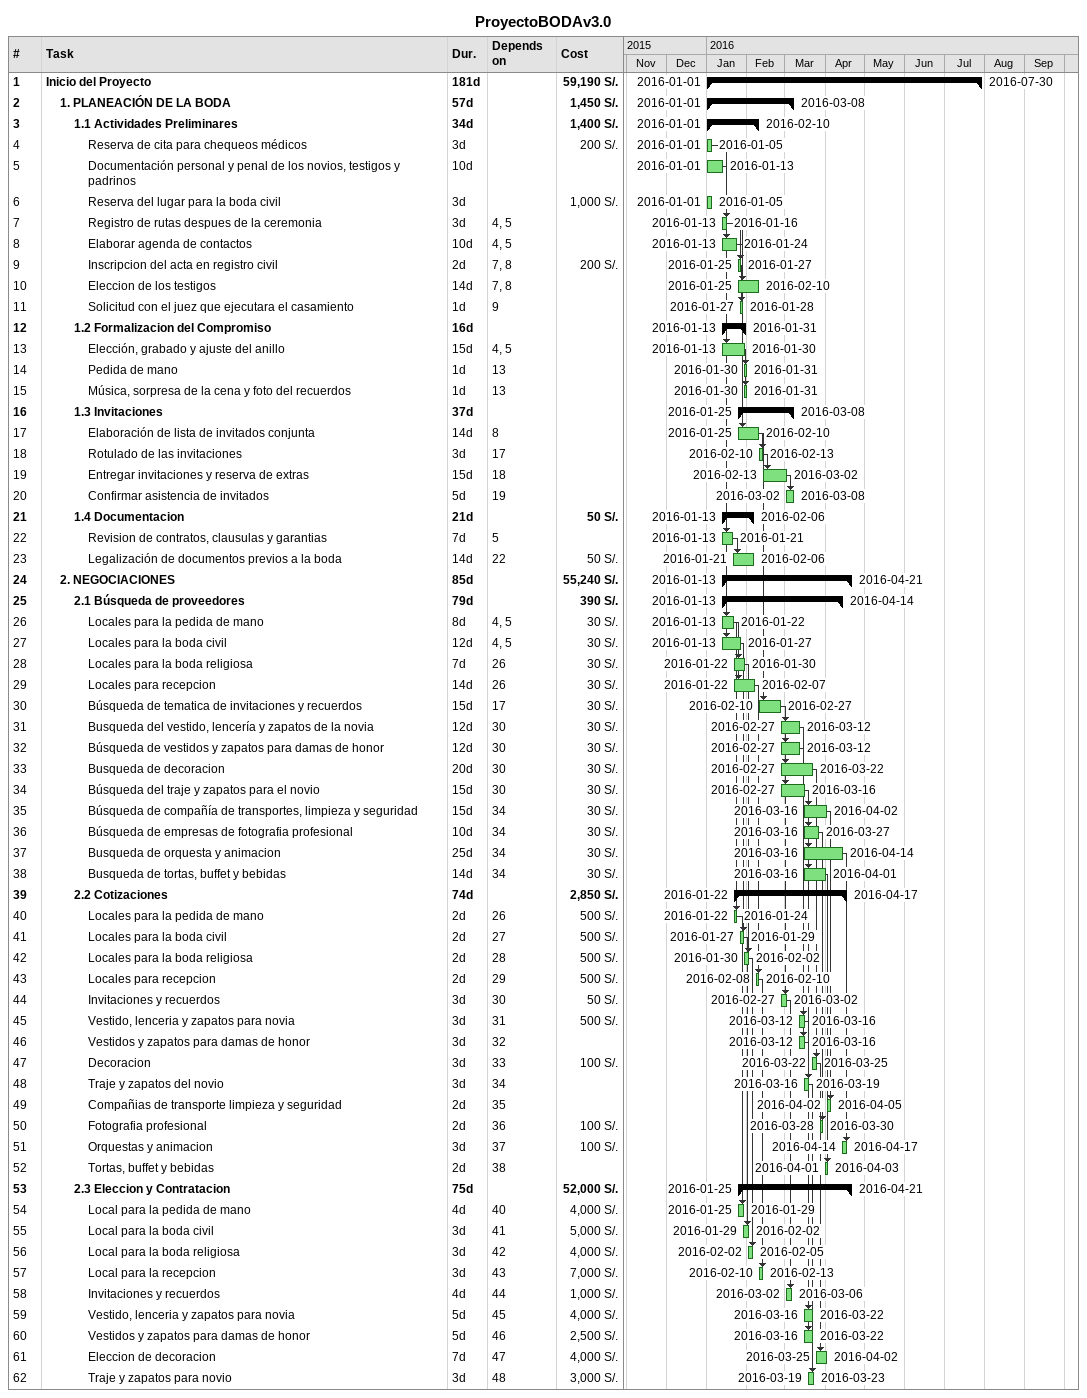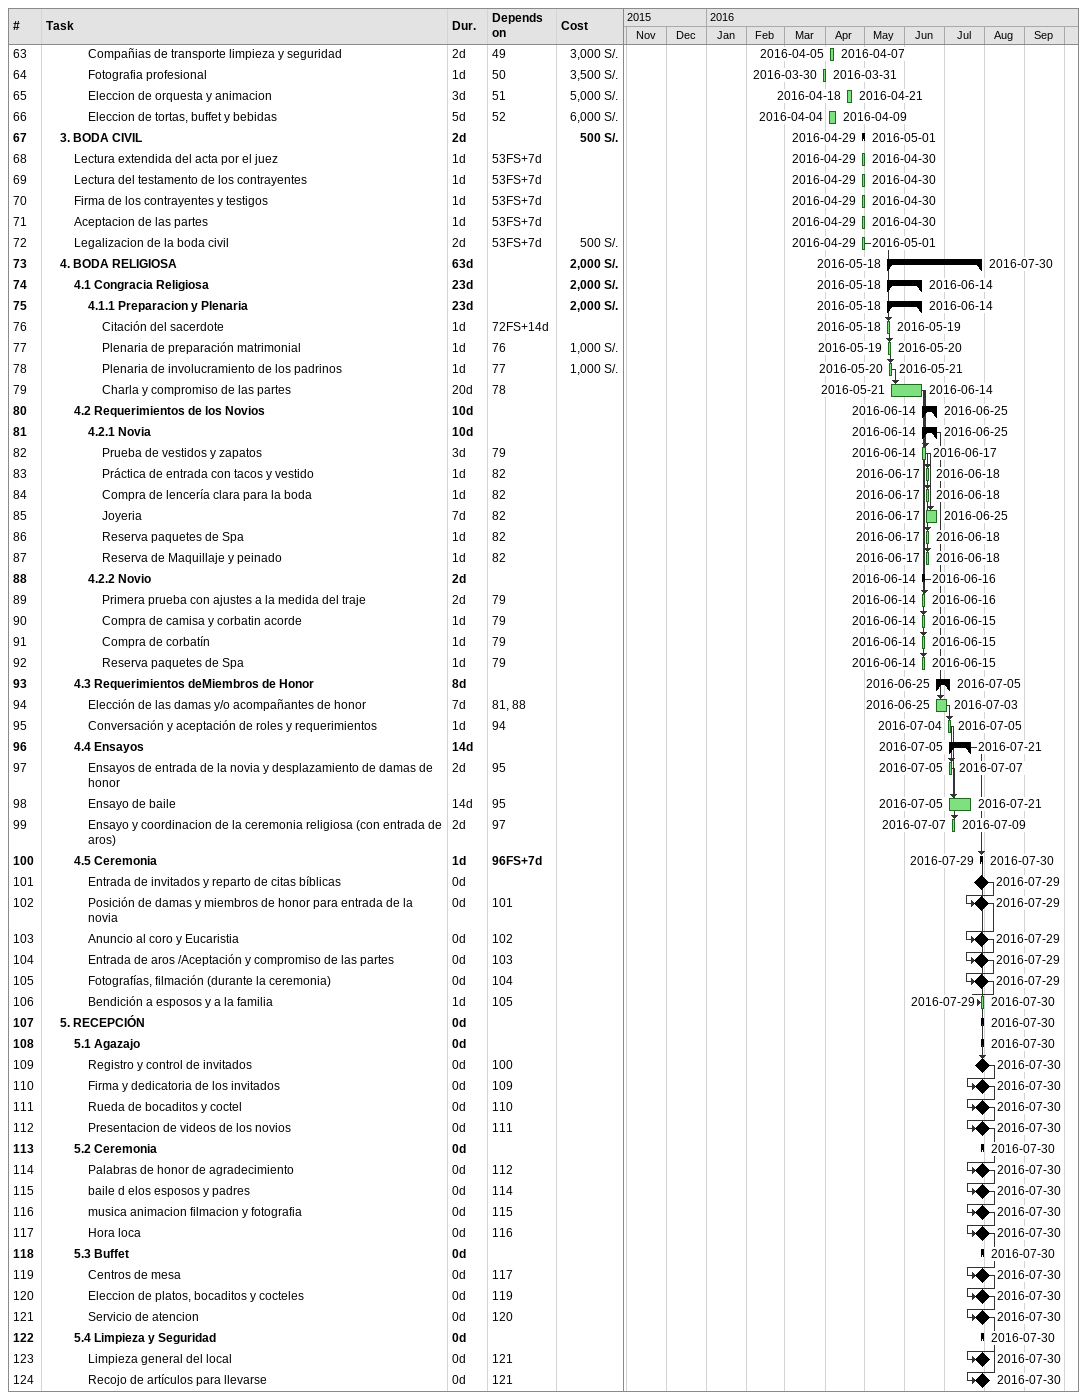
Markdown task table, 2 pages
ProyectoBODAv3.0

| ID | Level | Task | Duration | Start | Finish | Predecessors | Cost (S/.) |
|---|---|---|---|---|---|---|---|
| 1 | 1 | **Inicio del Proyecto** | 181d | 2016-01-01 | 2016-07-30 |  | 59190 |
| 2 | 2 | **1. PLANEACIÓN DE LA BODA** | 57d | 2016-01-01 | 2016-03-08 |  | 1450 |
| 3 | 3 | **1.1 Actividades Preliminares** | 34d | 2016-01-01 | 2016-02-10 |  | 1400 |
| 4 | 4 | Reserva de cita para chequeos médicos | 3d | 2016-01-01 | 2016-01-05 |  | 200 |
| 5 | 4 | Documentación personal y penal de los novios, testigos y padrinos | 10d | 2016-01-01 | 2016-01-13 |  |  |
| 6 | 4 | Reserva del lugar para la boda civil | 3d | 2016-01-01 | 2016-01-05 |  | 1000 |
| 7 | 4 | Registro de rutas despues de la ceremonia | 3d | 2016-01-13 | 2016-01-16 | 4, 5 |  |
| 8 | 4 | Elaborar agenda de contactos | 10d | 2016-01-13 | 2016-01-24 | 4, 5 |  |
| 9 | 4 | Inscripcion del acta en registro civil | 2d | 2016-01-25 | 2016-01-27 | 7, 8 | 200 |
| 10 | 4 | Eleccion de los testigos | 14d | 2016-01-25 | 2016-02-10 | 7, 8 |  |
| 11 | 4 | Solicitud con el juez que ejecutara el casamiento | 1d | 2016-01-27 | 2016-01-28 | 9 |  |
| 12 | 3 | **1.2 Formalizacion del Compromiso** | 16d | 2016-01-13 | 2016-01-31 |  |  |
| 13 | 4 | Elección, grabado y ajuste del anillo | 15d | 2016-01-13 | 2016-01-30 | 4, 5 |  |
| 14 | 4 | Pedida de mano | 1d | 2016-01-30 | 2016-01-31 | 13 |  |
| 15 | 4 | Música, sorpresa de la cena y foto del recuerdos | 1d | 2016-01-30 | 2016-01-31 | 13 |  |
| 16 | 3 | **1.3 Invitaciones** | 37d | 2016-01-25 | 2016-03-08 |  |  |
| 17 | 4 | Elaboración de lista de invitados conjunta | 14d | 2016-01-25 | 2016-02-10 | 8 |  |
| 18 | 4 | Rotulado de las invitaciones | 3d | 2016-02-10 | 2016-02-13 | 17 |  |
| 19 | 4 | Entregar invitaciones y reserva de extras | 15d | 2016-02-13 | 2016-03-02 | 18 |  |
| 20 | 4 | Confirmar asistencia de invitados | 5d | 2016-03-02 | 2016-03-08 | 19 |  |
| 21 | 3 | **1.4 Documentacion** | 21d | 2016-01-13 | 2016-02-06 |  | 50 |
| 22 | 4 | Revision de contratos, clausulas y garantias | 7d | 2016-01-13 | 2016-01-21 | 5 |  |
| 23 | 4 | Legalización de documentos previos a la boda | 14d | 2016-01-21 | 2016-02-06 | 22 | 50 |
| 24 | 2 | **2. NEGOCIACIONES** | 85d | 2016-01-13 | 2016-04-21 |  | 55240 |
| 25 | 3 | **2.1 Búsqueda de proveedores** | 79d | 2016-01-13 | 2016-04-14 |  | 390 |
| 26 | 4 | Locales para la pedida de mano | 8d | 2016-01-13 | 2016-01-22 | 4, 5 | 30 |
| 27 | 4 | Locales para la boda civil | 12d | 2016-01-13 | 2016-01-27 | 4, 5 | 30 |
| 28 | 4 | Locales para la boda religiosa | 7d | 2016-01-22 | 2016-01-30 | 26 | 30 |
| 29 | 4 | Locales para recepcion | 14d | 2016-01-22 | 2016-02-07 | 26 | 30 |
| 30 | 4 | Búsqueda de tematica de invitaciones y recuerdos | 15d | 2016-02-10 | 2016-02-27 | 17 | 30 |
| 31 | 4 | Busqueda del vestido, lencería y zapatos de la novia | 12d | 2016-02-27 | 2016-03-12 | 30 | 30 |
| 32 | 4 | Búsqueda de vestidos y zapatos para damas de honor | 12d | 2016-02-27 | 2016-03-12 | 30 | 30 |
| 33 | 4 | Busqueda de decoracion | 20d | 2016-02-27 | 2016-03-22 | 30 | 30 |
| 34 | 4 | Búsqueda del traje y zapatos para el novio | 15d | 2016-02-27 | 2016-03-16 | 30 | 30 |
| 35 | 4 | Búsqueda de compañía de transportes, limpieza y seguridad | 15d | 2016-03-16 | 2016-04-02 | 34 | 30 |
| 36 | 4 | Búsqueda de empresas de fotografia profesional | 10d | 2016-03-16 | 2016-03-27 | 34 | 30 |
| 37 | 4 | Busqueda de orquesta y animacion | 25d | 2016-03-16 | 2016-04-14 | 34 | 30 |
| 38 | 4 | Busqueda de tortas, buffet y bebidas | 14d | 2016-03-16 | 2016-04-01 | 34 | 30 |
| 39 | 3 | **2.2 Cotizaciones** | 74d | 2016-01-22 | 2016-04-17 |  | 2850 |
| 40 | 4 | Locales para la pedida de mano | 2d | 2016-01-22 | 2016-01-24 | 26 | 500 |
| 41 | 4 | Locales para la boda civil | 2d | 2016-01-27 | 2016-01-29 | 27 | 500 |
| 42 | 4 | Locales para la boda religiosa | 2d | 2016-01-30 | 2016-02-02 | 28 | 500 |
| 43 | 4 | Locales para recepcion | 2d | 2016-02-08 | 2016-02-10 | 29 | 500 |
| 44 | 4 | Invitaciones y recuerdos | 3d | 2016-02-27 | 2016-03-02 | 30 | 50 |
| 45 | 4 | Vestido, lenceria y zapatos para novia | 3d | 2016-03-12 | 2016-03-16 | 31 | 500 |
| 46 | 4 | Vestidos y zapatos para damas de honor | 3d | 2016-03-12 | 2016-03-16 | 32 |  |
| 47 | 4 | Decoracion | 3d | 2016-03-22 | 2016-03-25 | 33 | 100 |
| 48 | 4 | Traje y zapatos del novio | 3d | 2016-03-16 | 2016-03-19 | 34 |  |
| 49 | 4 | Compañias de transporte limpieza y seguridad | 2d | 2016-04-02 | 2016-04-05 | 35 |  |
| 50 | 4 | Fotografia profesional | 2d | 2016-03-28 | 2016-03-30 | 36 | 100 |
| 51 | 4 | Orquestas y animacion | 3d | 2016-04-14 | 2016-04-17 | 37 | 100 |
| 52 | 4 | Tortas, buffet y bebidas | 2d | 2016-04-01 | 2016-04-03 | 38 |  |
| 53 | 3 | **2.3 Eleccion y Contratacion** | 75d | 2016-01-25 | 2016-04-21 |  | 52000 |
| 54 | 4 | Local para la pedida de mano | 4d | 2016-01-25 | 2016-01-29 | 40 | 4000 |
| 55 | 4 | Local para la boda civil | 3d | 2016-01-29 | 2016-02-02 | 41 | 5000 |
| 56 | 4 | Local para la boda religiosa | 3d | 2016-02-02 | 2016-02-05 | 42 | 4000 |
| 57 | 4 | Local para la recepcion | 3d | 2016-02-10 | 2016-02-13 | 43 | 7000 |
| 58 | 4 | Invitaciones y recuerdos | 4d | 2016-03-02 | 2016-03-06 | 44 | 1000 |
| 59 | 4 | Vestido, lenceria y zapatos para novia | 5d | 2016-03-16 | 2016-03-22 | 45 | 4000 |
| 60 | 4 | Vestidos y zapatos para damas de honor | 5d | 2016-03-16 | 2016-03-22 | 46 | 2500 |
| 61 | 4 | Eleccion de decoracion | 7d | 2016-03-25 | 2016-04-02 | 47 | 4000 |
| 62 | 4 | Traje y zapatos para novio | 3d | 2016-03-19 | 2016-03-23 | 48 | 3000 |
| 63 | 4 | Compañias de transporte limpieza y seguridad | 2d | 2016-04-05 | 2016-04-07 | 49 | 3000 |
| 64 | 4 | Fotografia profesional | 1d | 2016-03-30 | 2016-03-31 | 50 | 3500 |
| 65 | 4 | Eleccion de orquesta y animacion | 3d | 2016-04-18 | 2016-04-21 | 51 | 5000 |
| 66 | 4 | Eleccion de tortas, buffet y bebidas | 5d | 2016-04-04 | 2016-04-09 | 52 | 6000 |
| 67 | 2 | **3. BODA CIVIL** | 2d | 2016-04-29 | 2016-05-01 |  | 500 |
| 68 | 3 | Lectura extendida del acta por el juez | 1d | 2016-04-29 | 2016-04-30 | 53FS+7d |  |
| 69 | 3 | Lectura del testamento de los contrayentes | 1d | 2016-04-29 | 2016-04-30 | 53FS+7d |  |
| 70 | 3 | Firma de los contrayentes y testigos | 1d | 2016-04-29 | 2016-04-30 | 53FS+7d |  |
| 71 | 3 | Aceptacion de las partes | 1d | 2016-04-29 | 2016-04-30 | 53FS+7d |  |
| 72 | 3 | Legalizacion de la boda civil | 2d | 2016-04-29 | 2016-05-01 | 53FS+7d | 500 |
| 73 | 2 | **4. BODA RELIGIOSA** | 63d | 2016-05-18 | 2016-07-30 |  | 2000 |
| 74 | 3 | **4.1 Congracia Religiosa** | 23d | 2016-05-18 | 2016-06-14 |  | 2000 |
| 75 | 4 | **4.1.1 Preparacion y Plenaria** | 23d | 2016-05-18 | 2016-06-14 |  | 2000 |
| 76 | 5 | Citación del sacerdote | 1d | 2016-05-18 | 2016-05-19 | 72FS+14d |  |
| 77 | 5 | Plenaria de preparación matrimonial | 1d | 2016-05-19 | 2016-05-20 | 76 | 1000 |
| 78 | 5 | Plenaria de involucramiento de los padrinos | 1d | 2016-05-20 | 2016-05-21 | 77 | 1000 |
| 79 | 5 | Charla y compromiso de las partes | 20d | 2016-05-21 | 2016-06-14 | 78 |  |
| 80 | 3 | **4.2 Requerimientos de los Novios** | 10d | 2016-06-14 | 2016-06-25 |  |  |
| 81 | 4 | **4.2.1 Novia** | 10d | 2016-06-14 | 2016-06-25 |  |  |
| 82 | 5 | Prueba de vestidos y zapatos | 3d | 2016-06-14 | 2016-06-17 | 79 |  |
| 83 | 5 | Práctica de entrada con tacos y vestido | 1d | 2016-06-17 | 2016-06-18 | 82 |  |
| 84 | 5 | Compra de lencería clara para la boda | 1d | 2016-06-17 | 2016-06-18 | 82 |  |
| 85 | 5 | Joyeria | 7d | 2016-06-17 | 2016-06-25 | 82 |  |
| 86 | 5 | Reserva paquetes de Spa | 1d | 2016-06-17 | 2016-06-18 | 82 |  |
| 87 | 5 | Reserva de Maquillaje y peinado | 1d | 2016-06-17 | 2016-06-18 | 82 |  |
| 88 | 4 | **4.2.2 Novio** | 2d | 2016-06-14 | 2016-06-16 |  |  |
| 89 | 5 | Primera prueba con ajustes a la medida del traje | 2d | 2016-06-14 | 2016-06-16 | 79 |  |
| 90 | 5 | Compra de camisa y corbatin acorde | 1d | 2016-06-14 | 2016-06-15 | 79 |  |
| 91 | 5 | Compra de corbatín | 1d | 2016-06-14 | 2016-06-15 | 79 |  |
| 92 | 5 | Reserva paquetes de Spa | 1d | 2016-06-14 | 2016-06-15 | 79 |  |
| 93 | 3 | **4.3 Requerimientos deMiembros de Honor** | 8d | 2016-06-25 | 2016-07-05 |  |  |
| 94 | 4 | Elección de las damas y/o acompañantes de honor | 7d | 2016-06-25 | 2016-07-03 | 81, 88 |  |
| 95 | 4 | Conversación y aceptación de roles y requerimientos | 1d | 2016-07-04 | 2016-07-05 | 94 |  |
| 96 | 3 | **4.4 Ensayos** | 14d | 2016-07-05 | 2016-07-21 |  |  |
| 97 | 4 | Ensayos de entrada de la novia y desplazamiento de damas de honor | 2d | 2016-07-05 | 2016-07-07 | 95 |  |
| 98 | 4 | Ensayo de baile | 14d | 2016-07-05 | 2016-07-21 | 95 |  |
| 99 | 4 | Ensayo y coordinacion de la ceremonia religiosa (con entrada de aros) | 2d | 2016-07-07 | 2016-07-09 | 97 |  |
| 100 | 3 | **4.5 Ceremonia** | 1d | 2016-07-29 | 2016-07-30 | 96FS+7d |  |
| 101 | 4 | Entrada de invitados y reparto de citas bíblicas | 0d | 2016-07-29 | 2016-07-29 |  |  |
| 102 | 4 | Posición de damas y miembros de honor para entrada de la novia | 0d | 2016-07-29 | 2016-07-29 | 101 |  |
| 103 | 4 | Anuncio al coro y Eucaristia | 0d | 2016-07-29 | 2016-07-29 | 102 |  |
| 104 | 4 | Entrada de aros /Aceptación y compromiso de las partes | 0d | 2016-07-29 | 2016-07-29 | 103 |  |
| 105 | 4 | Fotografías, filmación (durante la ceremonia) | 0d | 2016-07-29 | 2016-07-29 | 104 |  |
| 106 | 4 | Bendición a esposos y a la familia | 1d | 2016-07-29 | 2016-07-30 | 105 |  |
| 107 | 2 | **5. RECEPCIÓN** | 0d | 2016-07-30 | 2016-07-30 |  |  |
| 108 | 3 | **5.1 Agazajo** | 0d | 2016-07-30 | 2016-07-30 |  |  |
| 109 | 4 | Registro y control de invitados | 0d | 2016-07-30 | 2016-07-30 | 100 |  |
| 110 | 4 | Firma y dedicatoria de los invitados | 0d | 2016-07-30 | 2016-07-30 | 109 |  |
| 111 | 4 | Rueda de bocaditos y coctel | 0d | 2016-07-30 | 2016-07-30 | 110 |  |
| 112 | 4 | Presentacion de videos de los novios | 0d | 2016-07-30 | 2016-07-30 | 111 |  |
| 113 | 3 | **5.2 Ceremonia** | 0d | 2016-07-30 | 2016-07-30 |  |  |
| 114 | 4 | Palabras de honor de agradecimiento | 0d | 2016-07-30 | 2016-07-30 | 112 |  |
| 115 | 4 | baile d elos esposos y padres | 0d | 2016-07-30 | 2016-07-30 | 114 |  |
| 116 | 4 | musica animacion filmacion y fotografia | 0d | 2016-07-30 | 2016-07-30 | 115 |  |
| 117 | 4 | Hora loca | 0d | 2016-07-30 | 2016-07-30 | 116 |  |
| 118 | 3 | **5.3 Buffet** | 0d | 2016-07-30 | 2016-07-30 |  |  |
| 119 | 4 | Centros de mesa | 0d | 2016-07-30 | 2016-07-30 | 117 |  |
| 120 | 4 | Eleccion de platos, bocaditos y cocteles | 0d | 2016-07-30 | 2016-07-30 | 119 |  |
| 121 | 4 | Servicio de atencion | 0d | 2016-07-30 | 2016-07-30 | 120 |  |
| 122 | 3 | **5.4 Limpieza y Seguridad** | 0d | 2016-07-30 | 2016-07-30 |  |  |
| 123 | 4 | Limpieza general del local | 0d | 2016-07-30 | 2016-07-30 | 121 |  |
| 124 | 4 | Recojo de artículos para llevarse | 0d | 2016-07-30 | 2016-07-30 | 121 |  |
